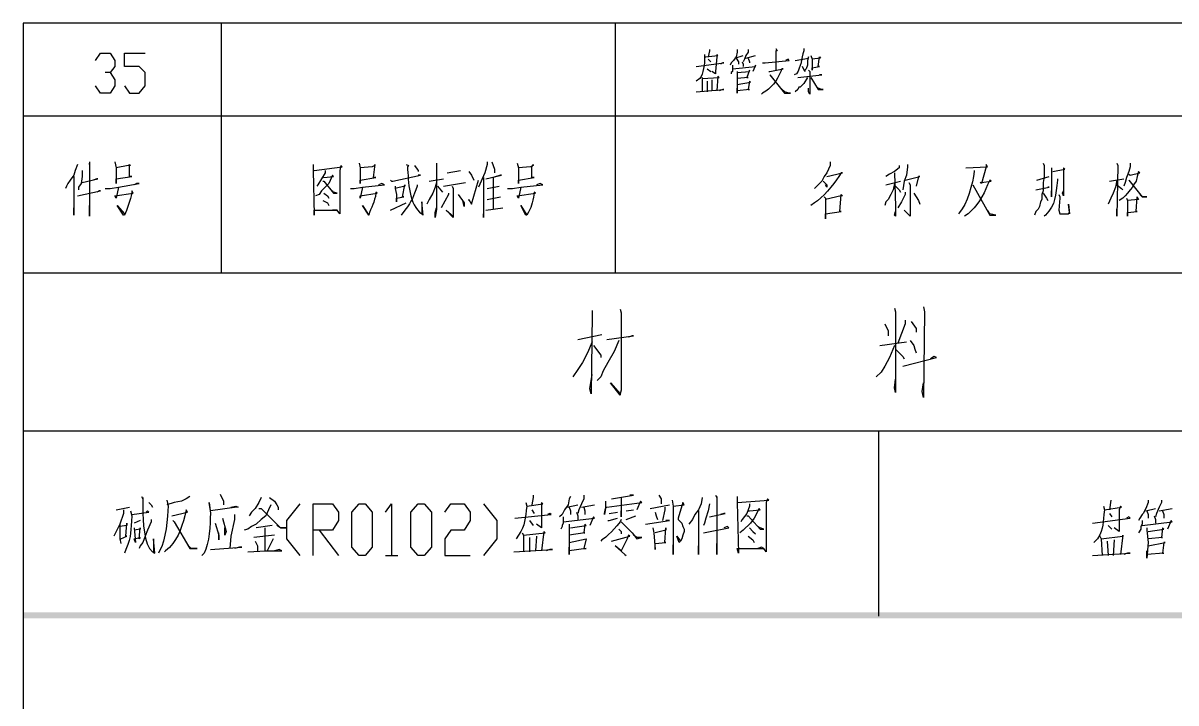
# Model space of a CAD drawing. Header units: millimetres. Extents: x -282 to 814, y -766 to 620.
# Drawn here: x 461 to 632.7, y -664.6 to -563.3 of the extents above; entities that cross this region are included whole.
import ezdxf

# ---------------------------------------------------------------- set-up
doc = ezdxf.new("R2010")
doc.units = ezdxf.units.MM
doc.layers.add('1', color=7, linetype='Continuous')

msp = doc.modelspace()

# ---------------------------------------------------------------- hatches: boundary and pattern name
h = msp.add_hatch(color=0)
h.dxf.hatch_style = 2
h.paths.add_polyline_path([(460.98, -651.098268), (460.98, -651.998268), (814.14, -651.098268)])
h = msp.add_hatch(color=0)
h.dxf.hatch_style = 2
h.paths.add_polyline_path([(460.98, -651.998268), (814.14, -651.098268), (814.14, -651.998268)])

# ---------------------------------------------------------------- linework, layer by layer
at = {"layer": '1', "color": 0, "lineweight": 25}
for points in [[(814.14, -563.258268), (460.98, -563.258268)], [(460.98, -563.258268), (460.98, -651.638268)], [(490.5, -563.258268), (490.5, -600.518268)], [(549.18, -563.258268), (549.18, -600.518268)], [(471.78, -568.838268), (472.5, -567.758268), (473.94, -567.758268), (474.66, -568.838268), (474.66, -569.738268), (473.94, -570.638268), (473.22, -570.638268)], [(476.1, -572.618268), (476.82, -573.698268), (478.26, -573.698268), (479.16, -572.618268), (479.16, -570.638268), (478.26, -569.738268), (476.1, -569.738268), (476.1, -567.758268), (479.16, -567.758268)], [(562.5, -568.298268), (562.68, -568.298268), (564.48, -568.118268), (564.3, -567.938268), (564.3, -568.298268), (564.12, -570.458268), (564.12, -570.818268), (563.58, -570.458268)], [(563.22, -567.218268), (563.22, -567.398268), (563.04, -568.298268)], [(567.36, -567.218268), (567.36, -567.578268), (567.18, -568.298268), (566.82, -568.838268), (566.82, -568.838268), (566.46, -569.198268), (566.28, -569.558268)], [(567, -568.478268), (568.26, -568.118268)], [(568.98, -567.218268), (568.98, -567.578268), (568.62, -568.118268), (568.44, -568.658268), (568.26, -569.018268)], [(568.62, -568.478268), (570.06, -568.118268)], [(573.12, -567.038268), (573.3, -567.398268), (573.12, -567.398268), (573.12, -570.278268)], [(576, -568.838268), (577.98, -568.478268), (577.98, -568.298268), (577.8, -568.838268), (577.8, -569.558268), (577.62, -570.098268), (577.44, -570.278268), (577.44, -570.458268), (577.08, -569.738268)], [(578.34, -568.118268), (578.52, -568.658268), (578.52, -570.278268), (578.52, -569.918268), (579.6, -569.738268), (579.42, -569.738268), (579.6, -568.298268), (579.78, -568.478268), (578.52, -568.658268)], [(561.24, -569.738268), (565.38, -569.198268), (565.2, -569.198268), (564.84, -569.378268)], [(562.86, -570.098268), (563.4, -570.458268)], [(563.04, -568.658268), (563.4, -569.018268)], [(566.64, -569.558268), (566.64, -569.918268), (566.64, -570.098268), (566.64, -570.458268), (566.46, -570.638268), (566.46, -570.818268)], [(566.64, -570.098268), (570.06, -569.738268), (570.06, -569.558268), (569.7, -570.458268)], [(567.18, -568.478268), (567.54, -569.018268), (567.54, -569.378268)], [(568.08, -569.018268), (568.26, -569.378268), (568.26, -569.738268)], [(568.98, -568.478268), (569.16, -569.018268), (569.16, -569.198268)], [(571.14, -569.198268), (571.32, -569.198268), (571.5, -569.198268), (575.1, -568.838268), (574.92, -568.658268), (574.56, -568.838268)], [(473.94, -570.638268), (474.66, -571.718268), (474.66, -572.618268), (473.94, -573.698268), (472.5, -573.698268), (471.78, -572.618268)], [(562.14, -571.538268), (564.66, -571.358268), (564.48, -571.178268), (564.3, -573.338268)], [(562.14, -571.358268), (562.14, -571.538268), (562.14, -573.518268)], [(563.58, -571.718268), (563.58, -573.338268)], [(567.36, -570.638268), (569.16, -570.458268), (569.16, -570.278268), (568.8, -571.358268), (568.98, -571.358268), (567.36, -571.538268)], [(567.36, -570.458268), (567.36, -573.698268), (567.36, -573.338268), (567.36, -572.978268)], [(572.22, -570.998268), (572.22, -570.998268), (574.38, -573.698268), (575.28, -573.698268), (575.1, -573.698268), (574.38, -573.518268), (574.02, -573.158268)], [(577.8, -571.358268), (577.26, -572.258268), (576.72, -572.798268), (576.54, -572.798268), (576.36, -573.158268), (576, -573.518268)], [(576.36, -571.358268), (579.96, -570.998268), (579.78, -570.998268), (579.6, -570.998268)], [(577.98, -570.278268), (578.16, -570.458268), (578.16, -573.878268), (577.98, -573.518268), (577.98, -572.978268)], [(578.34, -571.358268), (579.42, -573.158268), (580.14, -573.158268), (579.96, -573.158268), (579.42, -572.978268), (579.06, -572.618268)], [(561.24, -573.518268), (565.38, -573.158268), (565.2, -573.158268), (564.66, -573.338268)], [(562.86, -571.898268), (562.86, -573.518268)], [(567.36, -572.438268), (569.34, -572.078268), (569.16, -571.898268), (568.98, -573.158268), (569.16, -573.158268), (567.36, -573.338268)], [(814.14, -577.118268), (460.98, -577.118268)], [(469.08, -584.318268), (468.72, -585.218268), (468.54, -585.938268), (468, -586.658268), (467.64, -587.198268), (467.46, -587.558268), (467.28, -587.918268)], [(469.8, -585.218268), (469.8, -586.118268), (469.62, -587.198268), (469.26, -587.738268), (469.26, -588.098268)], [(470.88, -583.958268), (470.88, -584.318268), (470.88, -584.138268), (470.88, -592.058268), (470.88, -591.518268), (470.88, -590.438268)], [(474.66, -583.958268), (474.84, -584.858268), (474.84, -587.198268), (474.84, -586.478268), (477.18, -586.118268), (476.82, -586.118268), (476.82, -584.498268), (476.82, -584.318268), (477, -584.498268), (476.64, -584.498268), (474.84, -584.858268)], [(504.18, -584.318268), (504.18, -585.218268), (504.36, -591.878268), (504.36, -591.158268), (507.78, -591.158268), (507.6, -591.158268), (507.06, -591.158268)], [(504.36, -585.218268), (508.5, -584.678268), (508.32, -584.498268), (508.14, -585.218268), (508.14, -590.978268), (508.14, -591.698268), (507.78, -591.158268)], [(505.98, -585.218268), (505.98, -585.578268), (505.44, -586.478268), (504.9, -587.378268), (504.72, -587.558268)], [(511.02, -584.138268), (511.2, -584.858268), (511.2, -587.198268), (511.2, -586.658268), (513.54, -586.298268), (513.18, -586.298268), (513.36, -584.678268), (513.36, -584.318268), (513.36, -584.498268), (513, -584.678268), (511.2, -584.858268)], [(519.3, -584.498268), (519.66, -585.038268), (519.84, -585.218268), (519.84, -585.398268)], [(522.54, -584.138268), (522.54, -590.978268), (522.36, -592.238268), (522.36, -591.518268), (522.54, -590.798268)], [(524.16, -585.578268), (526.14, -585.218268)], [(527.4, -585.398268), (527.76, -585.938268), (528.12, -586.658268)], [(530.1, -583.958268), (530.1, -584.318268), (529.74, -585.578268), (528.84, -587.738268)], [(530.82, -583.958268), (531.18, -585.038268), (531.18, -585.218268), (531.18, -585.578268)], [(534.6, -584.138268), (534.78, -584.858268), (534.78, -587.198268), (534.78, -586.658268), (537.12, -586.298268), (536.76, -586.298268), (536.76, -584.678268), (536.94, -584.318268), (536.94, -584.498268), (536.58, -584.678268), (534.78, -584.858268)], [(581.22, -583.958268), (581.22, -584.498268), (580.68, -585.578268), (580.32, -586.118268), (579.96, -586.838268), (579.42, -587.378268), (578.88, -587.918268)], [(591.48, -584.498268), (591.48, -584.858268), (590.76, -585.398268), (590.04, -585.758268), (589.5, -586.118268)], [(592.74, -584.318268), (592.74, -584.678268), (592.56, -585.938268), (592.2, -586.838268), (592.02, -588.098268)], [(612.9, -584.138268), (613.08, -584.498268), (613.08, -584.678268), (613.08, -586.118268), (612.9, -587.018268), (612.9, -587.558268), (612.9, -588.278268), (612.72, -588.818268), (612.72, -589.538268), (612.54, -589.898268), (612.36, -590.618268), (612.18, -590.978268), (611.82, -591.338268), (611.64, -591.878268)], [(614.16, -584.858268), (614.16, -585.398268), (614.16, -589.178268), (614.16, -588.998268), (614.16, -588.278268)], [(614.34, -585.398268), (616.14, -585.038268), (615.96, -584.858268), (615.96, -585.218268), (615.96, -588.098268), (615.96, -588.998268), (615.78, -588.638268), (615.96, -588.278268)], [(623.88, -584.138268), (624.06, -584.498268), (623.88, -592.058268), (623.88, -591.878268), (623.88, -590.978268)], [(625.68, -585.758268), (625.86, -585.938268), (627.3, -585.578268), (627.12, -585.398268), (626.94, -586.118268), (626.76, -586.838268), (626.4, -587.378268), (626.22, -587.738268), (625.86, -588.098268), (625.5, -588.638268), (625.14, -588.998268), (624.78, -589.358268), (624.24, -589.718268)], [(625.86, -584.138268), (625.86, -584.678268), (625.68, -585.398268), (625.32, -586.298268), (625.14, -587.018268), (624.96, -587.558268)], [(468.54, -586.118268), (468.54, -590.078268), (468.54, -591.878268), (468.54, -591.518268), (468.54, -590.798268)], [(469.8, -587.018268), (472.14, -586.478268), (471.96, -586.478268), (471.42, -586.658268)], [(473.22, -587.918268), (473.94, -587.918268), (475.2, -587.738268), (478.26, -587.198268), (477.9, -587.198268), (477.54, -587.378268)], [(505.62, -586.118268), (505.8, -586.298268), (507.24, -586.118268), (507.06, -585.938268), (506.52, -587.198268), (505.98, -587.738268), (505.44, -588.278268), (505.08, -588.818268), (504.54, -588.998268)], [(505.62, -586.838268), (505.8, -586.838268), (507.24, -588.638268), (507.78, -588.638268), (507.24, -588.458268), (507.06, -588.278268)], [(509.76, -587.918268), (510.3, -587.918268), (511.56, -587.738268), (514.8, -587.378268), (514.44, -587.198268), (513.9, -587.378268)], [(515.7, -586.658268), (515.88, -586.838268), (516.06, -586.838268), (520.2, -585.938268), (520.02, -585.938268), (519.84, -585.938268)], [(522.54, -587.018268), (522.36, -587.738268), (522, -588.638268), (521.46, -589.538268), (521.1, -590.258268)], [(521.46, -586.838268), (523.62, -586.478268)], [(523.62, -587.558268), (526.86, -587.018268)], [(527.4, -589.718268), (527.4, -589.538268), (527.76, -590.258268), (528.84, -586.658268)], [(529.56, -586.298268), (529.56, -590.798268), (529.56, -591.518268), (529.56, -592.238268), (529.56, -591.698268)], [(529.92, -586.478268), (532.26, -585.938268), (532.08, -585.938268), (531, -586.298268), (531, -590.978268)], [(533.16, -587.918268), (533.88, -587.918268), (535.14, -587.738268), (538.38, -587.378268), (538.02, -587.198268), (537.48, -587.378268)], [(580.14, -586.838268), (580.14, -586.838268), (580.68, -587.378268), (580.68, -587.738268), (580.5, -587.378268)], [(590.76, -587.198268), (590.58, -588.098268), (590.22, -588.818268), (589.86, -589.538268), (589.5, -589.898268), (589.32, -590.438268)], [(589.5, -587.378268), (591.66, -586.838268)], [(590.76, -585.578268), (590.94, -590.618268), (590.94, -592.058268), (590.76, -591.878268), (590.94, -591.338268)], [(592.92, -587.018268), (593.1, -587.378268), (593.1, -587.378268), (593.1, -592.058268), (592.2, -591.158268), (593.1, -592.058268)], [(592.38, -586.658268), (594.54, -586.118268), (594.36, -586.118268), (594, -587.558268)], [(612, -586.658268), (613.8, -586.118268)], [(623.88, -586.658268), (623.7, -587.738268), (623.34, -588.638268), (622.98, -589.358268), (622.62, -590.258268)], [(622.8, -586.838268), (622.8, -586.838268), (624.96, -586.478268)], [(625.68, -586.658268), (625.68, -586.658268), (627.66, -589.178268), (628.38, -589.178268), (627.66, -589.178268), (627.3, -588.818268)], [(469.08, -588.998268), (472.5, -588.278268), (472.32, -588.278268), (471.96, -588.458268)], [(505.8, -588.638268), (506.34, -588.998268), (506.52, -589.358268)], [(516.42, -587.558268), (516.42, -587.918268), (516.6, -588.818268), (516.6, -589.898268), (516.6, -589.358268), (517.68, -589.178268), (517.5, -589.178268), (517.86, -587.378268), (517.86, -587.558268), (516.42, -587.918268)], [(522.72, -587.558268), (523.44, -588.458268)], [(524.34, -588.638268), (524.34, -588.818268), (523.26, -590.798268)], [(524.88, -587.558268), (525.06, -587.918268), (525.06, -591.158268), (525.06, -591.878268), (525.06, -592.238268), (523.98, -591.158268), (525.06, -592.058268)], [(525.78, -588.818268), (526.68, -590.078268), (526.68, -590.618268), (526.5, -589.718268)], [(530.1, -587.918268), (531.9, -587.558268)], [(580.32, -589.178268), (580.5, -589.358268), (580.5, -590.978268), (580.5, -591.158268), (580.5, -592.418268), (580.5, -591.878268), (580.5, -591.698268), (582.84, -591.338268), (582.66, -591.338268), (582.84, -588.818268), (583.02, -588.998268), (582.84, -588.998268), (580.5, -589.538268)], [(590.94, -587.558268), (591.48, -588.098268), (591.66, -588.458268)], [(592.38, -588.458268), (592.38, -588.818268), (591.84, -589.898268), (591.3, -590.798268)], [(593.64, -588.638268), (594.36, -589.718268), (594.54, -590.258268)], [(602.46, -587.378268), (604.98, -591.878268), (605.88, -591.878268), (604.98, -591.698268), (604.98, -591.698268), (604.62, -591.158268)], [(611.82, -588.098268), (613.8, -587.738268), (613.62, -587.738268), (613.62, -587.738268)], [(612.9, -588.638268), (613.44, -589.358268), (613.62, -589.718268)], [(615.24, -588.818268), (615.42, -589.178268), (615.42, -589.358268), (615.24, -591.158268), (615.42, -591.698268), (615.6, -591.698268), (616.32, -591.698268), (616.68, -591.698268), (616.86, -591.518268), (616.68, -590.258268), (616.86, -591.698268)], [(623.88, -587.378268), (624.6, -587.918268), (624.78, -588.098268)], [(505.62, -589.718268), (506.34, -590.078268), (506.52, -590.438268)], [(515.7, -591.158268), (515.7, -591.158268), (518.04, -590.078268)], [(530.1, -589.538268), (532.08, -589.178268)], [(625.32, -589.358268), (625.5, -589.718268), (625.5, -592.058268), (625.5, -591.518268), (626.94, -591.338268), (626.76, -591.338268), (626.94, -589.178268), (627.12, -589.538268), (625.5, -589.718268)], [(529.92, -591.158268), (532.44, -590.798268)], [(814.14, -600.518268), (460.98, -600.518268)], [(814.14, -600.518268), (460.98, -600.518268)], [(545.76, -606.098268), (545.76, -606.638268), (545.58, -618.518268), (545.4, -617.798268), (545.76, -615.638268)], [(549.9, -605.918268), (550.08, -606.458268), (550.08, -617.978268), (549.9, -618.518268), (549.9, -618.698268), (548.46, -616.898268), (549.9, -618.518268)], [(590.76, -605.738268), (590.94, -606.278268), (590.94, -618.338268), (590.76, -617.618268), (590.94, -616.358268)], [(595.08, -605.558268), (595.26, -606.278268), (595.08, -619.058268), (594.9, -618.158268), (595.08, -616.898268)], [(592.38, -607.538268), (592.38, -608.078268), (591.3, -610.958268)], [(593.28, -607.718268), (594, -608.798268), (594, -609.338268)], [(589.32, -608.078268), (589.86, -609.158268), (589.86, -609.518268), (589.86, -609.878268)], [(545.76, -610.778268), (545.04, -612.398268), (544.32, -613.838268), (543.6, -614.918268), (542.88, -615.998268)], [(543.6, -610.418268), (547.2, -609.698268)], [(545.94, -611.318268), (547.02, -612.758268), (547.02, -613.118268)], [(549.72, -610.598268), (549, -612.218268), (548.1, -613.838268), (547.38, -615.098268), (547.02, -615.998268), (546.48, -616.538268)], [(547.92, -610.418268), (551.88, -609.878268), (551.7, -609.878268), (551.16, -610.058268)], [(590.76, -611.318268), (590.04, -613.118268), (589.32, -614.378268), (588.78, -615.278268), (588.06, -615.998268)], [(588.6, -611.318268), (592.56, -610.778268)], [(593.1, -610.598268), (593.64, -611.318268), (593.82, -611.858268), (594, -612.398268)], [(590.94, -611.858268), (592.02, -612.938268), (592.2, -613.298268)], [(592.02, -614.378268), (597.06, -613.118268), (596.7, -612.938268), (596.16, -613.298268)], [(814.14, -624.098268), (460.98, -624.098268)], [(588.42, -624.098268), (588.42, -651.638268)], [(490.32, -633.458268), (490.86, -634.538268), (490.86, -635.078268)], [(536.94, -633.638268), (536.94, -633.998268), (536.76, -635.078268)], [(544.5, -633.638268), (544.5, -634.178268), (544.14, -634.898268), (543.78, -635.798268), (543.6, -636.338268)], [(548.64, -634.178268), (551.88, -633.638268), (551.7, -633.638268), (551.34, -633.638268)], [(555.66, -633.638268), (556.02, -634.178268), (556.02, -634.538268), (556.02, -634.898268)], [(564.12, -633.638268), (564.3, -633.998268), (564.3, -633.818268), (564.3, -642.458268), (564.3, -641.918268), (564.3, -640.838268)], [(479.7, -634.718268), (480.06, -635.078268), (480.24, -635.438268)], [(485.82, -633.818268), (485.28, -634.178268), (484.56, -634.538268), (483.48, -634.718268), (482.4, -635.078268)], [(497.88, -635.078268), (497.52, -635.798268), (497.16, -636.698268), (496.44, -637.238268), (495.72, -637.958268), (495, -638.318268), (494.46, -638.678268), (493.92, -638.858268)], [(496.44, -633.998268), (496.08, -634.718268), (495.54, -635.618268), (495, -636.158268), (494.64, -636.698268)], [(497.7, -633.998268), (498.42, -634.538268), (498.78, -635.078268), (498.96, -635.438268), (498.96, -635.798268)], [(502.2, -634.898268), (500.22, -637.418268), (500.22, -640.118268), (502.2, -642.638268)], [(504.18, -642.638268), (504.18, -634.898268), (507.06, -634.898268), (507.96, -636.158268), (507.96, -637.418268), (507.06, -638.858268), (504.18, -638.858268)], [(511.02, -642.638268), (509.94, -641.378268), (509.94, -636.158268), (511.02, -634.898268), (511.92, -634.898268), (513, -636.158268), (513, -641.378268), (511.92, -642.638268), (511.02, -642.638268)], [(514.98, -636.158268), (515.88, -634.898268), (515.88, -642.638268)], [(519.84, -642.638268), (518.76, -641.378268), (518.76, -636.158268), (519.84, -634.898268), (520.74, -634.898268), (521.82, -636.158268), (521.82, -641.378268), (520.74, -642.638268), (519.84, -642.638268)], [(523.8, -636.158268), (524.7, -634.898268), (526.68, -634.898268), (527.58, -636.158268), (527.58, -637.418268), (526.68, -638.858268), (524.7, -638.858268), (523.8, -640.118268), (523.8, -642.638268), (527.58, -642.638268)], [(529.56, -634.898268), (531.54, -637.418268), (531.54, -640.118268), (529.56, -642.638268)], [(536.04, -635.258268), (536.04, -635.258268), (538.38, -634.898268), (538.2, -634.718268), (538.2, -635.258268), (538.2, -638.138268), (538.2, -638.498268), (537.48, -637.958268)], [(542.52, -633.818268), (542.34, -634.178268), (542.16, -635.078268), (541.62, -635.798268), (541.62, -635.798268), (541.26, -636.518268), (540.9, -636.878268)], [(541.98, -635.438268), (543.6, -635.078268)], [(544.14, -635.438268), (546.12, -635.078268)], [(547.74, -634.538268), (547.74, -635.078268), (547.74, -635.618268), (547.56, -636.518268), (547.56, -636.338268), (547.74, -635.618268)], [(547.74, -635.438268), (547.92, -635.438268), (553.14, -634.718268), (552.96, -634.538268), (552.42, -635.798268)], [(550.08, -633.998268), (550.08, -636.878268), (550.08, -636.518268), (550.08, -635.978268)], [(554.4, -635.618268), (557.28, -635.078268)], [(557.64, -634.358268), (557.82, -635.258268), (557.82, -642.458268), (557.82, -641.918268), (557.82, -641.018268)], [(557.82, -635.258268), (559.44, -635.078268), (559.26, -634.718268), (558.54, -637.058268), (558.54, -637.238268), (558.72, -637.418268), (558.9, -637.598268), (559.08, -637.778268), (559.26, -638.318268), (559.44, -638.678268), (559.44, -639.038268), (559.26, -639.578268), (559.08, -640.118268), (558.9, -640.478268), (558.72, -640.658268), (558.36, -639.758268), (558.9, -640.478268), (558.9, -640.478268)], [(562.14, -633.998268), (561.96, -634.898268), (561.6, -635.798268), (561.06, -636.518268), (560.7, -637.238268), (560.16, -637.958268)], [(563.22, -634.898268), (563.04, -635.978268), (562.68, -637.058268), (562.5, -637.778268), (562.32, -638.138268)], [(567.36, -633.818268), (567.36, -634.718268), (567.54, -642.278268), (567.36, -641.558268), (571.32, -641.558268), (570.96, -641.378268), (570.42, -641.558268)], [(567.36, -634.718268), (572.04, -634.358268), (571.86, -634.178268), (571.68, -634.718268), (571.68, -641.378268), (571.68, -642.098268), (571.32, -641.558268)], [(569.16, -634.898268), (569.16, -635.258268), (568.8, -636.338268), (568.08, -637.238268), (567.9, -637.598268)], [(622.08, -635.798268), (622.08, -635.798268), (624.6, -635.438268), (624.42, -635.258268), (624.24, -635.798268), (624.24, -638.678268), (624.24, -639.038268), (623.52, -638.498268)], [(622.98, -634.358268), (622.8, -635.798268)], [(628.56, -634.358268), (628.56, -634.718268), (628.2, -635.618268), (627.84, -636.338268), (627.66, -636.518268), (627.3, -637.058268), (627.12, -637.418268)], [(630.54, -634.358268), (630.54, -634.718268), (630.18, -635.438268), (629.82, -636.338268), (629.64, -636.878268)], [(475.92, -635.798268), (475.92, -636.338268), (475.38, -637.958268), (474.84, -639.038268), (474.48, -639.758268)], [(474.84, -635.798268), (476.82, -635.438268)], [(477.18, -636.518268), (479.7, -636.158268), (479.52, -635.978268), (479.34, -636.158268)], [(490.68, -637.058268), (491.22, -639.038268), (491.04, -639.578268), (491.04, -638.498268)], [(492.48, -636.518268), (492.48, -637.238268), (491.94, -639.758268), (491.76, -641.558268)], [(496.08, -635.618268), (496.44, -635.618268), (499.32, -638.498268), (500.22, -638.498268), (499.32, -638.498268), (498.78, -638.138268)], [(534.24, -637.058268), (539.64, -636.518268), (539.46, -636.338268), (539.1, -636.518268)], [(536.76, -635.798268), (537.12, -636.338268)], [(541.44, -636.878268), (541.44, -637.418268), (541.44, -637.778268), (541.26, -638.138268), (541.26, -638.318268), (541.08, -638.678268)], [(541.44, -637.598268), (546.12, -637.058268), (545.94, -636.878268), (545.4, -638.138268)], [(542.34, -635.438268), (542.52, -635.978268), (542.52, -636.518268)], [(543.42, -636.158268), (543.6, -636.698268), (543.6, -637.238268)], [(544.5, -635.438268), (544.68, -635.978268), (544.68, -636.518268)], [(548.1, -637.418268), (548.28, -637.418268), (549.54, -637.058268)], [(548.28, -636.338268), (549.54, -636.158268)], [(550.8, -635.978268), (551.88, -635.798268)], [(550.8, -637.238268), (552.24, -636.698268)], [(555.12, -636.158268), (555.3, -636.698268), (555.48, -637.238268)], [(556.56, -635.438268), (556.56, -635.798268), (556.2, -637.418268)], [(561.6, -635.978268), (561.6, -640.298268), (561.6, -642.458268), (561.6, -641.918268), (561.6, -641.198268)], [(563.22, -636.878268), (565.56, -636.338268), (565.38, -636.338268), (564.84, -636.518268)], [(568.98, -635.978268), (569.16, -635.978268), (570.78, -635.798268), (570.6, -635.618268), (569.88, -637.058268), (569.34, -637.778268), (568.26, -638.858268), (567.72, -639.218268)], [(568.8, -636.698268), (568.98, -636.698268), (570.78, -638.678268), (571.32, -638.678268), (570.78, -638.498268), (570.42, -638.318268)], [(620.28, -637.778268), (625.86, -637.058268), (625.68, -636.878268), (625.32, -637.058268)], [(622.8, -636.338268), (623.16, -636.878268)], [(628.2, -635.978268), (629.64, -635.618268)], [(628.38, -635.978268), (628.56, -636.518268), (628.56, -637.058268)], [(629.46, -636.698268), (629.64, -637.238268), (629.64, -637.778268)], [(630.18, -635.978268), (632.16, -635.618268)], [(630.72, -635.978268), (630.9, -636.518268), (630.9, -637.058268)], [(475.56, -640.118268), (476.46, -639.758268), (476.28, -639.758268), (476.46, -637.778268), (476.46, -638.138268), (475.38, -638.318268)], [(475.38, -637.958268), (475.38, -640.118268), (475.56, -640.838268)], [(478.44, -637.418268), (478.44, -637.418268), (477.54, -637.778268)], [(477.54, -638.498268), (477.72, -640.658268), (477.54, -640.118268), (478.44, -639.938268), (478.26, -640.118268), (478.44, -638.498268), (478.44, -638.678268), (477.54, -638.858268)], [(480.06, -637.238268), (480.06, -637.598268), (479.52, -638.858268), (479.16, -639.758268), (478.8, -640.658268), (478.44, -641.198268), (478.26, -641.558268)], [(483.3, -637.418268), (483.48, -637.598268), (485.82, -641.558268), (486.9, -641.558268), (486, -641.558268), (485.46, -641.018268)], [(489.6, -637.778268), (490.14, -639.578268), (490.14, -640.298268), (490.14, -639.218268)], [(498.06, -638.138268), (495.72, -638.498268)], [(496.98, -638.498268), (496.98, -641.918268)], [(536.4, -637.418268), (536.94, -638.138268)], [(542.34, -637.958268), (542.34, -638.318268), (542.34, -640.118268), (542.34, -642.458268), (542.34, -641.378268)], [(542.52, -638.498268), (544.86, -638.138268), (544.68, -637.958268), (544.5, -639.218268), (544.68, -639.218268), (542.34, -639.578268)], [(549.72, -638.678268), (550.08, -639.038268), (550.08, -639.398268)], [(550.08, -637.598268), (550.98, -638.498268), (551.7, -639.218268), (552.42, -640.118268), (553.14, -639.938268), (552.42, -639.938268), (551.88, -639.578268)], [(553.68, -637.958268), (557.28, -637.418268), (557.1, -637.418268), (556.74, -637.418268)], [(554.76, -638.498268), (554.94, -639.218268), (555.12, -641.738268), (555.12, -640.838268), (556.74, -640.658268), (556.56, -640.658268), (556.74, -638.498268), (556.74, -638.858268), (555.12, -639.218268)], [(562.32, -639.218268), (566.1, -638.498268), (565.92, -638.318268), (565.38, -638.498268)], [(569.16, -638.498268), (569.7, -639.038268), (570.06, -639.398268)], [(622.62, -638.138268), (623.16, -638.678268)], [(627.66, -637.418268), (627.66, -637.958268), (627.48, -638.318268), (627.48, -638.678268), (627.12, -639.218268)], [(627.66, -638.138268), (632.16, -637.598268), (631.98, -637.418268), (631.44, -638.678268)], [(628.38, -638.498268), (628.38, -638.858268), (628.56, -640.658268), (628.38, -642.998268), (628.38, -642.638268), (628.38, -641.918268)], [(628.56, -639.038268), (630.9, -638.678268), (630.72, -638.498268), (630.54, -639.938268), (630.72, -639.938268), (628.56, -640.118268)], [(498.42, -639.578268), (495.36, -639.938268)], [(495.54, -640.478268), (495.9, -641.198268), (495.9, -641.918268)], [(498.24, -640.118268), (497.34, -641.918268)], [(505.08, -638.858268), (507.96, -642.638268)], [(535.32, -639.218268), (535.5, -639.578268), (535.5, -642.098268)], [(535.5, -639.578268), (538.74, -639.218268), (538.56, -639.038268), (538.2, -641.918268)], [(536.4, -639.938268), (536.4, -642.098268)], [(537.48, -639.758268), (537.3, -641.918268)], [(542.34, -640.658268), (544.86, -640.118268), (544.86, -640.118268), (544.5, -641.558268), (544.86, -641.558268), (542.34, -641.918268)], [(548.64, -640.478268), (551.34, -639.758268), (551.16, -639.578268), (550.98, -640.118268), (550.08, -641.918268), (550.08, -641.918268), (549.18, -641.198268), (550.62, -642.458268), (550.8, -642.638268)], [(568.98, -639.758268), (569.7, -640.298268), (569.88, -640.658268)], [(621.36, -639.758268), (621.54, -640.118268), (621.72, -642.638268)], [(621.54, -640.118268), (624.78, -639.758268), (624.78, -639.578268), (624.42, -642.458268)], [(622.44, -640.478268), (622.62, -642.638268)], [(623.52, -640.298268), (623.34, -642.638268)], [(488.88, -641.738268), (493.56, -641.378268), (493.2, -641.378268), (492.48, -641.558268)], [(494.46, -642.098268), (497.16, -641.918268), (499.5, -641.918268), (499.14, -641.738268), (498.42, -641.918268)], [(534.06, -642.098268), (539.82, -641.738268), (539.46, -641.738268), (538.92, -641.918268)], [(628.56, -641.198268), (631.08, -640.658268), (630.9, -640.658268), (630.72, -642.278268), (630.9, -642.278268), (628.38, -642.458268)], [(514.98, -642.638268), (516.78, -642.638268)], [(620.28, -642.638268), (625.86, -642.278268), (625.5, -642.278268), (624.96, -642.458268)], [(460.98, -651.638268), (460.98, -765.578268)]]:
    msp.add_lwpolyline(points, dxfattribs=at)
for points, knots in [([(562.5, -567.938268), (562.5, -567.938268), (562.5, -568.298268), (562.5, -568.298268), (562.5, -569.378268), (562.32, -570.818268), (561.78, -571.538268), (561.78, -571.538268), (561.24, -571.898268), (561.24, -571.898268)], [0, 0, 0, 0, 1, 1, 1, 2, 2, 2, 3, 3, 3, 3]), ([(577.26, -567.038268), (577.26, -567.038268), (577.26, -567.398268), (577.26, -567.398268), (576.9, -568.658268), (576.9, -569.738268), (576.18, -570.818268), (576.18, -570.818268), (575.82, -570.998268), (575.82, -570.998268)], [0, 0, 0, 0, 1, 1, 1, 2, 2, 2, 3, 3, 3, 3]), ([(572.04, -570.458268), (572.04, -570.458268), (572.22, -570.458268), (572.22, -570.458268), (572.22, -570.458268), (572.22, -570.458268), (572.22, -570.458268), (572.22, -570.458268), (574.2, -570.098268), (574.2, -570.098268), (574.2, -570.098268), (574.02, -570.098268), (574.02, -570.098268), (574.02, -570.098268), (573.84, -570.458268), (573.84, -570.458268), (573.3, -571.898268), (572.4, -572.978268), (571.14, -573.698268), (571.14, -573.698268), (570.96, -573.878268), (570.96, -573.878268)], [0, 0, 0, 0, 1, 1, 1, 2, 2, 2, 3, 3, 3, 4, 4, 4, 5, 5, 5, 6, 6, 6, 7, 7, 7, 7]), ([(518.04, -584.318268), (518.04, -584.318268), (518.4, -584.498268), (518.4, -584.498268), (518.4, -584.498268), (518.22, -584.678268), (518.22, -584.678268), (518.4, -586.838268), (518.4, -590.438268), (520.38, -591.698268), (520.38, -591.698268), (520.56, -591.878268), (520.56, -591.878268), (520.56, -591.878268), (520.38, -589.898268), (520.38, -589.898268), (520.38, -589.898268), (520.38, -591.698268), (520.38, -591.698268)], [0, 0, 0, 0, 1, 1, 1, 2, 2, 2, 3, 3, 3, 4, 4, 4, 5, 5, 5, 6, 6, 6, 6]), ([(602.64, -585.218268), (602.64, -585.218268), (602.64, -585.398268), (602.64, -585.398268), (602.46, -587.198268), (601.56, -590.258268), (600.48, -591.518268), (600.48, -591.518268), (600.3, -591.698268), (600.3, -591.698268)], [0, 0, 0, 0, 1, 1, 1, 2, 2, 2, 3, 3, 3, 3]), ([(601.38, -584.858268), (601.38, -584.858268), (604.62, -584.678268), (604.62, -584.678268), (604.62, -584.678268), (604.44, -584.318268), (604.44, -584.318268), (604.44, -584.318268), (604.44, -584.678268), (604.44, -584.678268), (604.44, -584.678268), (603.72, -587.198268), (603.72, -587.198268), (603.72, -587.198268), (603.54, -587.018268), (603.54, -587.018268), (603.54, -587.018268), (603.72, -587.018268), (603.72, -587.018268), (603.72, -587.018268), (605.16, -586.838268), (605.16, -586.838268), (605.16, -586.838268), (604.98, -586.658268), (604.98, -586.658268), (604.98, -586.658268), (604.62, -587.378268), (604.62, -587.378268), (604.08, -588.998268), (603, -590.618268), (601.74, -591.698268), (601.74, -591.698268), (601.2, -592.058268), (601.2, -592.058268)], [0, 0, 0, 0, 1, 1, 1, 2, 2, 2, 3, 3, 3, 4, 4, 4, 5, 5, 5, 6, 6, 6, 7, 7, 7, 8, 8, 8, 9, 9, 9, 10, 10, 10, 11, 11, 11, 11]), ([(580.68, -586.118268), (580.68, -586.118268), (580.68, -586.118268), (580.68, -586.118268), (580.68, -586.118268), (583.02, -585.578268), (583.02, -585.578268), (583.02, -585.578268), (582.84, -585.578268), (582.84, -585.578268), (582.84, -585.578268), (582.48, -586.118268), (582.48, -586.118268), (581.76, -587.378268), (579.96, -589.358268), (578.88, -590.078268), (578.88, -590.078268), (578.34, -590.438268), (578.34, -590.438268)], [0, 0, 0, 0, 1, 1, 1, 2, 2, 2, 3, 3, 3, 4, 4, 4, 5, 5, 5, 6, 6, 6, 6]), ([(615.06, -586.478268), (615.06, -586.478268), (615.06, -586.658268), (615.06, -586.658268), (614.7, -588.998268), (614.88, -590.258268), (613.26, -591.878268), (613.26, -591.878268), (613.08, -592.058268), (613.08, -592.058268)], [0, 0, 0, 0, 1, 1, 1, 2, 2, 2, 3, 3, 3, 3]), ([(475.2, -587.738268), (475.2, -587.738268), (474.84, -589.358268), (474.84, -589.358268), (474.84, -589.358268), (474.66, -588.998268), (474.66, -588.998268), (474.66, -588.998268), (477.36, -588.638268), (477.36, -588.638268), (477.36, -588.638268), (477.18, -588.278268), (477.18, -588.278268), (477.18, -588.278268), (477.18, -588.638268), (477.18, -588.638268), (477, -589.538268), (476.46, -591.158268), (476.1, -591.878268), (476.1, -591.878268), (475.92, -591.878268), (475.92, -591.878268), (475.92, -591.878268), (475.02, -590.438268), (475.02, -590.438268), (475.02, -590.438268), (476.1, -591.698268), (476.1, -591.698268)], [0, 0, 0, 0, 1, 1, 1, 2, 2, 2, 3, 3, 3, 4, 4, 4, 5, 5, 5, 6, 6, 6, 7, 7, 7, 8, 8, 8, 9, 9, 9, 9]), ([(511.56, -587.738268), (511.56, -587.738268), (511.2, -589.358268), (511.2, -589.358268), (511.2, -589.358268), (511.2, -588.998268), (511.2, -588.998268), (511.2, -588.998268), (513.72, -588.638268), (513.72, -588.638268), (513.72, -588.638268), (513.54, -588.458268), (513.54, -588.458268), (513.54, -588.458268), (513.54, -588.638268), (513.54, -588.638268), (513.36, -589.898268), (512.82, -590.798268), (512.46, -591.878268), (512.46, -591.878268), (512.46, -591.878268), (512.46, -591.878268), (512.46, -591.878268), (511.56, -590.438268), (511.56, -590.438268), (511.56, -590.438268), (512.46, -591.878268), (512.46, -591.878268)], [0, 0, 0, 0, 1, 1, 1, 2, 2, 2, 3, 3, 3, 4, 4, 4, 5, 5, 5, 6, 6, 6, 7, 7, 7, 8, 8, 8, 9, 9, 9, 9]), ([(519.66, -587.378268), (519.66, -587.378268), (519.66, -587.558268), (519.66, -587.558268), (519.12, -589.178268), (518.94, -589.718268), (517.86, -591.158268), (517.86, -591.158268), (517.32, -591.878268), (517.32, -591.878268)], [0, 0, 0, 0, 1, 1, 1, 2, 2, 2, 3, 3, 3, 3]), ([(535.14, -587.738268), (535.14, -587.738268), (534.78, -589.358268), (534.78, -589.358268), (534.78, -589.358268), (534.6, -588.998268), (534.6, -588.998268), (534.6, -588.998268), (537.3, -588.638268), (537.3, -588.638268), (537.3, -588.638268), (537.12, -588.458268), (537.12, -588.458268), (537.12, -588.458268), (537.12, -588.638268), (537.12, -588.638268), (536.76, -590.258268), (536.76, -590.618268), (536.04, -591.878268), (536.04, -591.878268), (535.86, -591.878268), (535.86, -591.878268), (535.86, -591.878268), (535.14, -590.438268), (535.14, -590.438268), (535.14, -590.438268), (536.04, -591.878268), (536.04, -591.878268)], [0, 0, 0, 0, 1, 1, 1, 2, 2, 2, 3, 3, 3, 4, 4, 4, 5, 5, 5, 6, 6, 6, 7, 7, 7, 8, 8, 8, 9, 9, 9, 9]), ([(478.62, -633.818268), (478.62, -633.818268), (478.8, -634.178268), (478.8, -634.178268), (478.8, -634.178268), (478.8, -633.998268), (478.8, -633.998268), (478.8, -633.998268), (478.8, -635.618268), (478.8, -635.618268), (478.8, -637.418268), (478.98, -641.018268), (480.24, -642.098268), (480.24, -642.098268), (480.6, -642.278268), (480.6, -642.278268), (480.6, -642.278268), (480.42, -640.118268), (480.42, -640.118268), (480.42, -640.118268), (480.42, -642.278268), (480.42, -642.278268)], [0, 0, 0, 0, 1, 1, 1, 2, 2, 2, 3, 3, 3, 4, 4, 4, 5, 5, 5, 6, 6, 6, 7, 7, 7, 7]), ([(482.4, -634.358268), (482.4, -634.358268), (482.58, -635.258268), (482.58, -635.258268), (482.58, -636.878268), (482.22, -640.478268), (481.32, -641.918268), (481.32, -641.918268), (481.14, -642.278268), (481.14, -642.278268)], [0, 0, 0, 0, 1, 1, 1, 2, 2, 2, 3, 3, 3, 3]), ([(491.94, -635.438268), (491.94, -635.438268), (492.66, -635.258268), (492.66, -635.258268), (492.66, -635.258268), (493.02, -635.438268), (493.02, -635.438268), (493.02, -635.438268), (492.84, -635.438268), (492.84, -635.438268), (492.84, -635.438268), (488.88, -635.978268), (488.88, -635.978268), (488.88, -635.978268), (488.7, -634.718268), (488.7, -634.718268), (488.7, -634.718268), (488.88, -636.338268), (488.88, -636.338268), (488.88, -637.958268), (488.7, -640.838268), (487.98, -642.278268), (487.98, -642.278268), (487.62, -642.638268), (487.62, -642.638268)], [0, 0, 0, 0, 1, 1, 1, 2, 2, 2, 3, 3, 3, 4, 4, 4, 5, 5, 5, 6, 6, 6, 7, 7, 7, 8, 8, 8, 8]), ([(535.86, -634.718268), (535.86, -634.718268), (536.04, -635.258268), (536.04, -635.258268), (535.68, -637.058268), (535.86, -638.138268), (534.78, -639.578268), (534.78, -639.578268), (534.42, -640.118268), (534.42, -640.118268)], [0, 0, 0, 0, 1, 1, 1, 2, 2, 2, 3, 3, 3, 3]), ([(621.9, -635.258268), (621.9, -635.258268), (622.08, -635.798268), (622.08, -635.798268), (621.72, -637.778268), (622.08, -638.498268), (621, -640.118268), (621, -640.118268), (620.46, -640.658268), (620.46, -640.658268)], [0, 0, 0, 0, 1, 1, 1, 2, 2, 2, 3, 3, 3, 3]), ([(477, -635.978268), (477, -635.978268), (477.18, -636.698268), (477.18, -636.698268), (477, -639.038268), (477.18, -639.578268), (476.28, -641.738268), (476.28, -641.738268), (476.1, -642.278268), (476.1, -642.278268)], [0, 0, 0, 0, 1, 1, 1, 2, 2, 2, 3, 3, 3, 3]), ([(483.12, -636.698268), (483.12, -636.698268), (485.46, -636.158268), (485.46, -636.158268), (485.46, -636.158268), (485.28, -635.798268), (485.28, -635.798268), (485.28, -635.798268), (485.1, -636.698268), (485.1, -636.698268), (484.56, -638.678268), (483.84, -640.658268), (482.22, -641.918268), (482.22, -641.918268), (482.04, -642.098268), (482.04, -642.098268)], [0, 0, 0, 0, 1, 1, 1, 2, 2, 2, 3, 3, 3, 4, 4, 4, 5, 5, 5, 5]), ([(550.08, -637.238268), (550.08, -637.238268), (549.9, -637.598268), (549.9, -637.598268), (549.54, -638.138268), (547.74, -640.118268), (547.2, -640.298268), (547.2, -640.298268), (547.02, -640.478268), (547.02, -640.478268)], [0, 0, 0, 0, 1, 1, 1, 2, 2, 2, 3, 3, 3, 3])]:
    msp.add_open_spline(points, degree=3, knots=knots, dxfattribs=at)

doc.saveas('drawing.dxf')
